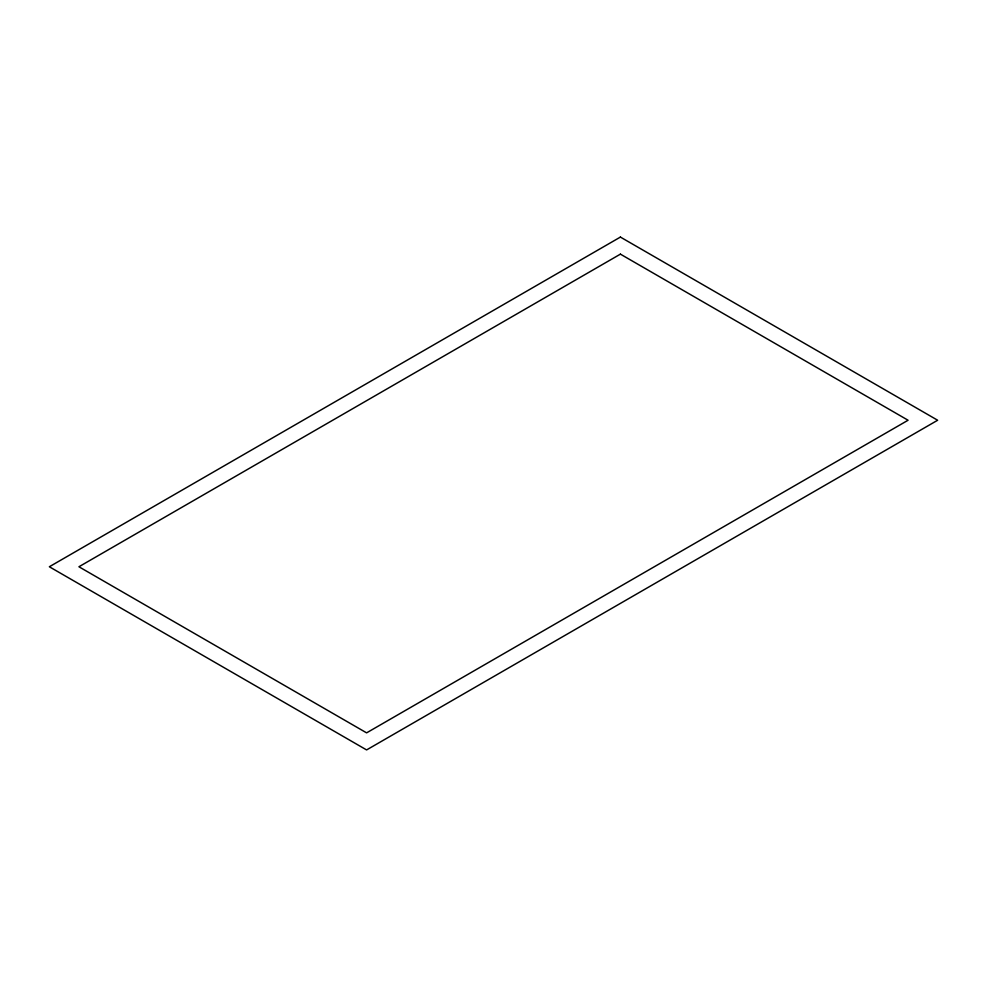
<?xml version="1.0" encoding="UTF-8"?>
<svg xmlns="http://www.w3.org/2000/svg" width="987" height="987" viewBox="0 0 987 987"><rect width="100%" height="100%" fill="white"/><g stroke="black" fill="none" stroke-linecap="round" stroke-linejoin="round"><path stroke-width="1.48" d="M620.404 237.077L49.35 566.76L366.596 749.923L937.65 420.24L620.404 237.077M620.404 254.14L78.923 566.76L366.596 732.86L908.077 420.24L620.404 254.14"/></g></svg>
